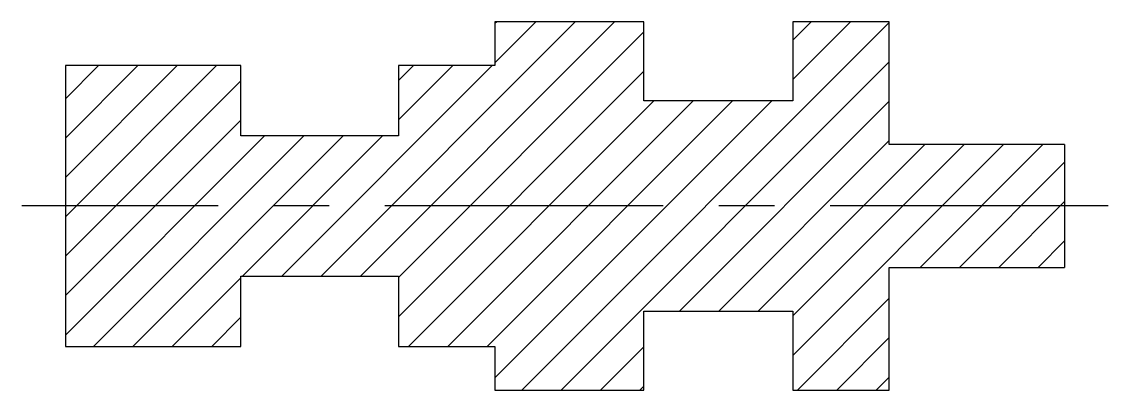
# Model space of a CAD drawing. Header units: millimetres. Extents: x 273 to 397, y 191 to 233.
import ezdxf

# ---------------------------------------------------------------- set-up
doc = ezdxf.new("R2010")
doc.units = ezdxf.units.MM
doc.linetypes.add('CENTER', pattern=[50.8, 31.75, -6.35, 6.35, -6.35])

msp = doc.modelspace()

# ---------------------------------------------------------------- hatches: boundary and pattern name
h = msp.add_hatch()
h.set_pattern_fill('ANSI31')
h.paths.add_polyline_path([(392.49, 205.38), (392.49, 212.38), (392.49, 219.38), (372.49, 219.38), (372.49, 233.38), (361.49, 233.38), (361.49, 224.38), (344.49, 224.38), (344.49, 233.38), (327.49, 233.38), (327.49, 228.38), (316.49, 228.38), (316.49, 220.38), (298.49, 220.38), (298.49, 228.38), (278.49, 228.38), (278.49, 212.38), (278.49, 196.38), (298.49, 196.38), (298.49, 204.38), (316.49, 204.38), (316.49, 196.38), (327.49, 196.38), (327.49, 191.38), (344.49, 191.38), (344.49, 200.38), (361.49, 200.38), (361.49, 191.38), (372.49, 191.38), (372.49, 205.38)])

# ---------------------------------------------------------------- linework, layer by layer
at = {"color": 7, "lineweight": 30}
for p, q in [((344.49, 233.38), (327.49, 233.38)), ((327.49, 233.38), (327.49, 228.38)), ((344.49, 224.38), (344.49, 233.38)), ((372.49, 233.38), (361.49, 233.38)), ((361.49, 233.38), (361.49, 224.38)), ((372.49, 219.38), (372.49, 233.38)), ((298.49, 228.38), (278.49, 228.38)), ((278.49, 228.38), (278.49, 196.38)), ((298.49, 220.38), (298.49, 228.38)), ((327.49, 228.38), (316.49, 228.38)), ((316.49, 228.38), (316.49, 220.38)), ((361.49, 224.38), (344.49, 224.38)), ((316.49, 220.38), (298.49, 220.38)), ((392.49, 219.38), (372.49, 219.38)), ((392.49, 219.38), (392.49, 205.38)), ((372.49, 191.38), (372.49, 205.38)), ((372.49, 205.38), (392.49, 205.38)), ((298.49, 196.38), (298.49, 204.38)), ((298.49, 204.38), (316.49, 204.38)), ((316.49, 204.38), (316.49, 196.38)), ((344.49, 191.38), (344.49, 200.38)), ((344.49, 200.38), (361.49, 200.38)), ((361.49, 200.38), (361.49, 191.38)), ((278.49, 196.38), (298.49, 196.38)), ((316.49, 196.38), (327.49, 196.38)), ((327.49, 196.38), (327.49, 191.38)), ((327.49, 191.38), (344.49, 191.38)), ((361.49, 191.38), (372.49, 191.38))]:
    msp.add_line(p, q, dxfattribs=at)
at = {"color": 1, "linetype": 'CENTER'}
msp.add_line((397.49, 212.38), (273.49, 212.38), dxfattribs=at)

doc.saveas('drawing.dxf')
